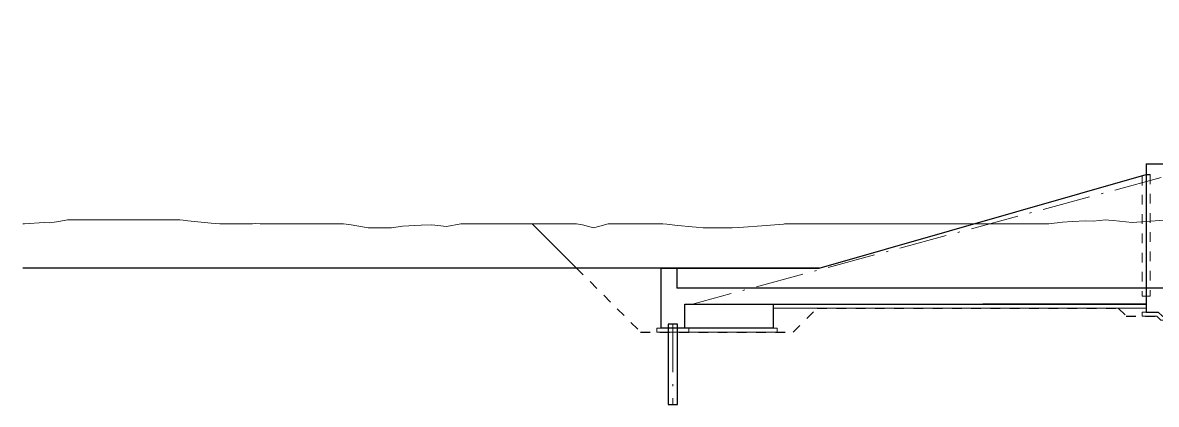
# Model space of a CAD drawing. Header units: millimetres. Extents: x -2078669 to -1085629, y -5987148 to 310365.
# Drawn here: x -1285629 to -1215006, y -4348648 to -4324850 of the extents above; entities that cross this region are included whole.
import ezdxf

# ---------------------------------------------------------------- set-up
doc = ezdxf.new("R2010")
doc.units = ezdxf.units.MM
doc.header["$LTSCALE"] = 500
for name, pattern in [('SXF_一点短鎖線', [9.25, 6, -1.5, 0.25, -1.5]), ('SXF_跳び破線', [12, 6, -6]), ('破線1', [7.5, 6, -1.5])]:
    doc.linetypes.add(name, pattern=pattern)
for name, color, linetype, lineweight in [('D-BGD', 7, 'Continuous', 13), ('D-BMK', 2, 'SXF_一点短鎖線', 13), ('D-BYP-STR4', 6, 'Continuous', 25), ('D-BYP-STR6', 2, 'SXF_一点短鎖線', 13), ('D-BYP-STR7', 2, 'Continuous', 13), ('D-STR', 1, 'Continuous', 25), ('D-STR-STR2', 7, 'Continuous', 13), ('D-STR-STR8', 1, 'Continuous', 25), ('D-STR-STRA', 6, 'Continuous', 25)]:
    doc.layers.add(name, color=color, linetype=linetype, lineweight=lineweight)

msp = doc.modelspace()

# ---------------------------------------------------------------- linework, layer by layer
at = {"layer": 'D-BGD', "linetype": 'Continuous', "lineweight": 13}
msp.add_lwpolyline([(-1214305.2, -4337147.8), (-1215077, -4337204.7), (-1215647.8, -4337246.7), (-1216518.8, -4337311), (-1217696.2, -4337193.6), (-1217960.6, -4337167.3), (-1218156.1, -4337147.8), (-1218947.5, -4337226.6), (-1219402.4, -4337209.9), (-1220244.1, -4337251.8), (-1220844.1, -4337281.7), (-1221694.1, -4337397.8), (-1222285.9, -4337397.8), (-1223172.7, -4337397.8), (-1223525.1, -4337397.8), (-1223727.7, -4337397.8), (-1224723.7, -4337397.8), (-1225169.5, -4337397.8), (-1225843.7, -4337397.8), (-1226611.3, -4337397.8), (-1227187.3, -4337397.8), (-1228053.1, -4337397.8), (-1228189.2, -4337397.8), (-1229018.3, -4337397.8), (-1229494.9, -4337397.8), (-1229933.9, -4337397.8), (-1230697.5, -4337397.8), (-1230936.7, -4337397.8), (-1231764.9, -4337397.8), (-1232378.5, -4337397.8), (-1232680.5, -4337397.8), (-1233205.8, -4337397.8), (-1233820.3, -4337397.8), (-1234511.5, -4337397.8), (-1235714.1, -4337397.8), (-1236703.9, -4337397.8), (-1238042, -4337397.8), (-1238173.7, -4337397.8), (-1238222.4, -4337411.1), (-1239587.5, -4337511.7), (-1240730.6, -4337596), (-1241029.2, -4337618), (-1241433, -4337647.8), (-1242471, -4337647.8), (-1242751.3, -4337647.8), (-1243238.9, -4337647.8), (-1243666.8, -4337605.1), (-1243912.8, -4337580.6), (-1244823.9, -4337489.8), (-1245354.6, -4337436.9), (-1245497.9, -4337422.6), (-1245747.2, -4337397.8), (-1246413.4, -4337397.8), (-1246796.4, -4337397.8), (-1247329, -4337397.8), (-1248238.2, -4337397.8), (-1248255.5, -4337397.8), (-1249160, -4337397.8), (-1249680, -4337539.7), (-1250075.6, -4337647.8), (-1250763.7, -4337459.8), (-1251121.8, -4337397.8), (-1251605.9, -4337397.8), (-1252563.6, -4337397.8), (-1252822.2, -4337397.8), (-1253272, -4337397.8), (-1254653.2, -4337397.8), (-1255447.2, -4337397.8), (-1255568.8, -4337397.8), (-1255780.3, -4337397.8), (-1256484.3, -4337397.8), (-1256889, -4337397.8), (-1258288.6, -4337397.8), (-1258315.4, -4337397.8), (-1258330.8, -4337397.8), (-1259230.9, -4337553.8), (-1259772.6, -4337499.9), (-1260146.4, -4337462.6), (-1260796.9, -4337486.6), (-1261977.5, -4337530.1), (-1262656.1, -4337647.8), (-1263305.1, -4337647.8), (-1264097.9, -4337647.8), (-1265169.7, -4337461.9), (-1265639.6, -4337397.8), (-1265813.4, -4337397.8), (-1266981.5, -4337397.8), (-1268321.7, -4337397.8), (-1268386.2, -4337397.8), (-1268423.3, -4337392.7), (-1268560.7, -4337397.8), (-1269865.1, -4337397.8), (-1270830, -4337397.8), (-1271132.8, -4337367.6), (-1271306.9, -4337397.8), (-1272048.4, -4337397.8), (-1272748.7, -4337397.8), (-1273338.3, -4337397.8), (-1273879.4, -4337343.8), (-1275342.6, -4337198), (-1275632.3, -4337169.1), (-1275846.5, -4337147.8), (-1276626, -4337147.8), (-1277074.1, -4337147.8), (-1277541.5, -4337147.8), (-1278354.8, -4337147.8), (-1278515.9, -4337147.8), (-1278733.6, -4337147.8), (-1280288.1, -4337147.8), (-1280863.1, -4337147.8), (-1281203.7, -4337147.8), (-1282124.6, -4337147.8), (-1282841.2, -4337147.8), (-1283371.4, -4337239.7), (-1283950.3, -4337340.1), (-1284283, -4337306.9), (-1285515.5, -4337397.8), (-1285629.4, -4337397.8)], dxfattribs=at)
at = {"layer": 'D-BMK', "linetype": 'SXF_一点短鎖線'}
msp.add_line((-1245131.5, -4343647.8), (-1245131.5, -4348647.8), dxfattribs=at)
at = {"layer": 'D-BYP-STR4', "linetype": 'SXF_跳び破線', "ltscale": 0.2}
msp.add_line((-1215631.5, -4334323.1), (-1215381.5, -4334323.1), dxfattribs=at)
at = {"layer": 'D-BYP-STR4'}
msp.add_lwpolyline([(-1245419, -4343647.8), (-1245419, -4348647.8), (-1244844, -4348647.8), (-1244844, -4343647.8)], close=True, dxfattribs=at)
at = {"layer": 'D-BYP-STR6', "linetype": 'SXF_一点短鎖線'}
msp.add_lwpolyline([(-1123881.5, -4343647.8), (-1143376.5, -4333900.3), (-1161476.5, -4324850.3), (-1178976.5, -4324850.3), (-1243902.2, -4342397.8)], dxfattribs=at)
at = {"layer": 'D-BYP-STR7'}
msp.add_line((-1238881.5, -4342647.8), (-1215631.5, -4342647.8), dxfattribs=at)
for points in [[(-1215881.5, -4343147.8), (-1215881.5, -4342897.8), (-1215631.5, -4342897.8)], [(-1215881.5, -4343147.8), (-1214985, -4343147.8), (-1214735, -4343397.8), (-1213027.9, -4343397.8), (-1212777.9, -4343147.8), (-1210631.5, -4343147.8)], [(-1245881.5, -4343897.8), (-1246131.5, -4343897.8), (-1246131.5, -4344147.8), (-1244136.5, -4344147.8), (-1244136.5, -4343897.8), (-1244386.5, -4343897.8)], [(-1246131.5, -4344147.8), (-1238631.5, -4344147.8), (-1238631.5, -4343897.8), (-1238881.5, -4343897.8)]]:
    msp.add_lwpolyline(points, dxfattribs=at)
at = {"layer": 'D-STR'}
for p, q in [((-1215631.5, -4333647.8), (-1213381.5, -4333647.8)), ((-1215631.5, -4333647.8), (-1215631.5, -4342897.8)), ((-1245881.5, -4340147.8), (-1245881.5, -4341397.8)), ((-1245881.5, -4340147.8), (-1236017.8, -4340147.8)), ((-1245881.5, -4341397.8), (-1245881.5, -4343897.8)), ((-1212131.5, -4341397.8), (-1244881.5, -4341397.8)), ((-1244381.5, -4342397.8), (-1215631.5, -4342397.8)), ((-1244381.5, -4343897.8), (-1244381.5, -4342397.8)), ((-1238881.5, -4342397.8), (-1238881.5, -4343897.8)), ((-1215631.5, -4342397.8), (-1225824.4, -4342397.8)), ((-1244381.5, -4343897.8), (-1245881.5, -4343897.8)), ((-1238881.5, -4343897.8), (-1244381.5, -4343897.8))]:
    msp.add_line(p, q, dxfattribs=at)
at = {"layer": 'D-STR', "ltscale": 1500}
msp.add_line((-1236017.8, -4340147.8), (-1215631.5, -4334323.1), dxfattribs=at)
at = {"layer": 'D-STR', "linetype": '破線1', "ltscale": 100}
msp.add_line((-1244881.5, -4340147.8), (-1244881.5, -4341397.8), dxfattribs=at)
at = {"layer": 'D-STR', "ltscale": 0.01}
msp.add_line((-1244245.2, -4340147.8), (-1243245.2, -4340147.8), dxfattribs=at)
at = {"layer": 'D-STR'}
msp.add_lwpolyline([(-1215631.5, -4342897.8), (-1214881.5, -4342897.8), (-1214631.5, -4343147.8), (-1213131.5, -4343147.8), (-1212881.5, -4342897.8), (-1210881.5, -4342897.8)], dxfattribs=at)
at = {"layer": 'D-STR-STR2', "linetype": 'SXF_跳び破線', "ltscale": 0.2}
for p, q in [((-1215881.5, -4334394.5), (-1215881.5, -4341897.8)), ((-1215381.5, -4334323.1), (-1215381.5, -4341897.8)), ((-1215381.5, -4341897.8, -809650), (-1215881.5, -4341897.8, -809650))]:
    msp.add_line(p, q, dxfattribs=at)
at = {"layer": 'D-STR-STR8', "ltscale": 0.2}
msp.add_lwpolyline([(-1253881.5, -4337397.8), (-1251131.5, -4340147.8)], dxfattribs=at)
at = {"layer": 'D-STR-STR8', "linetype": 'SXF_跳び破線', "ltscale": 0.2}
msp.add_lwpolyline([(-1251131.5, -4340147.8), (-1247131.5, -4344147.8), (-1237631.5, -4344147.8), (-1236131.5, -4342647.8), (-1217381.5, -4342647.8), (-1216881.5, -4343147.8), (-1214985, -4343147.8)], dxfattribs=at)
at = {"layer": 'D-STR-STRA'}
msp.add_line((-1236017.8, -4340147.8), (-1285629.4, -4340147.8), dxfattribs=at)

doc.saveas('drawing.dxf')
